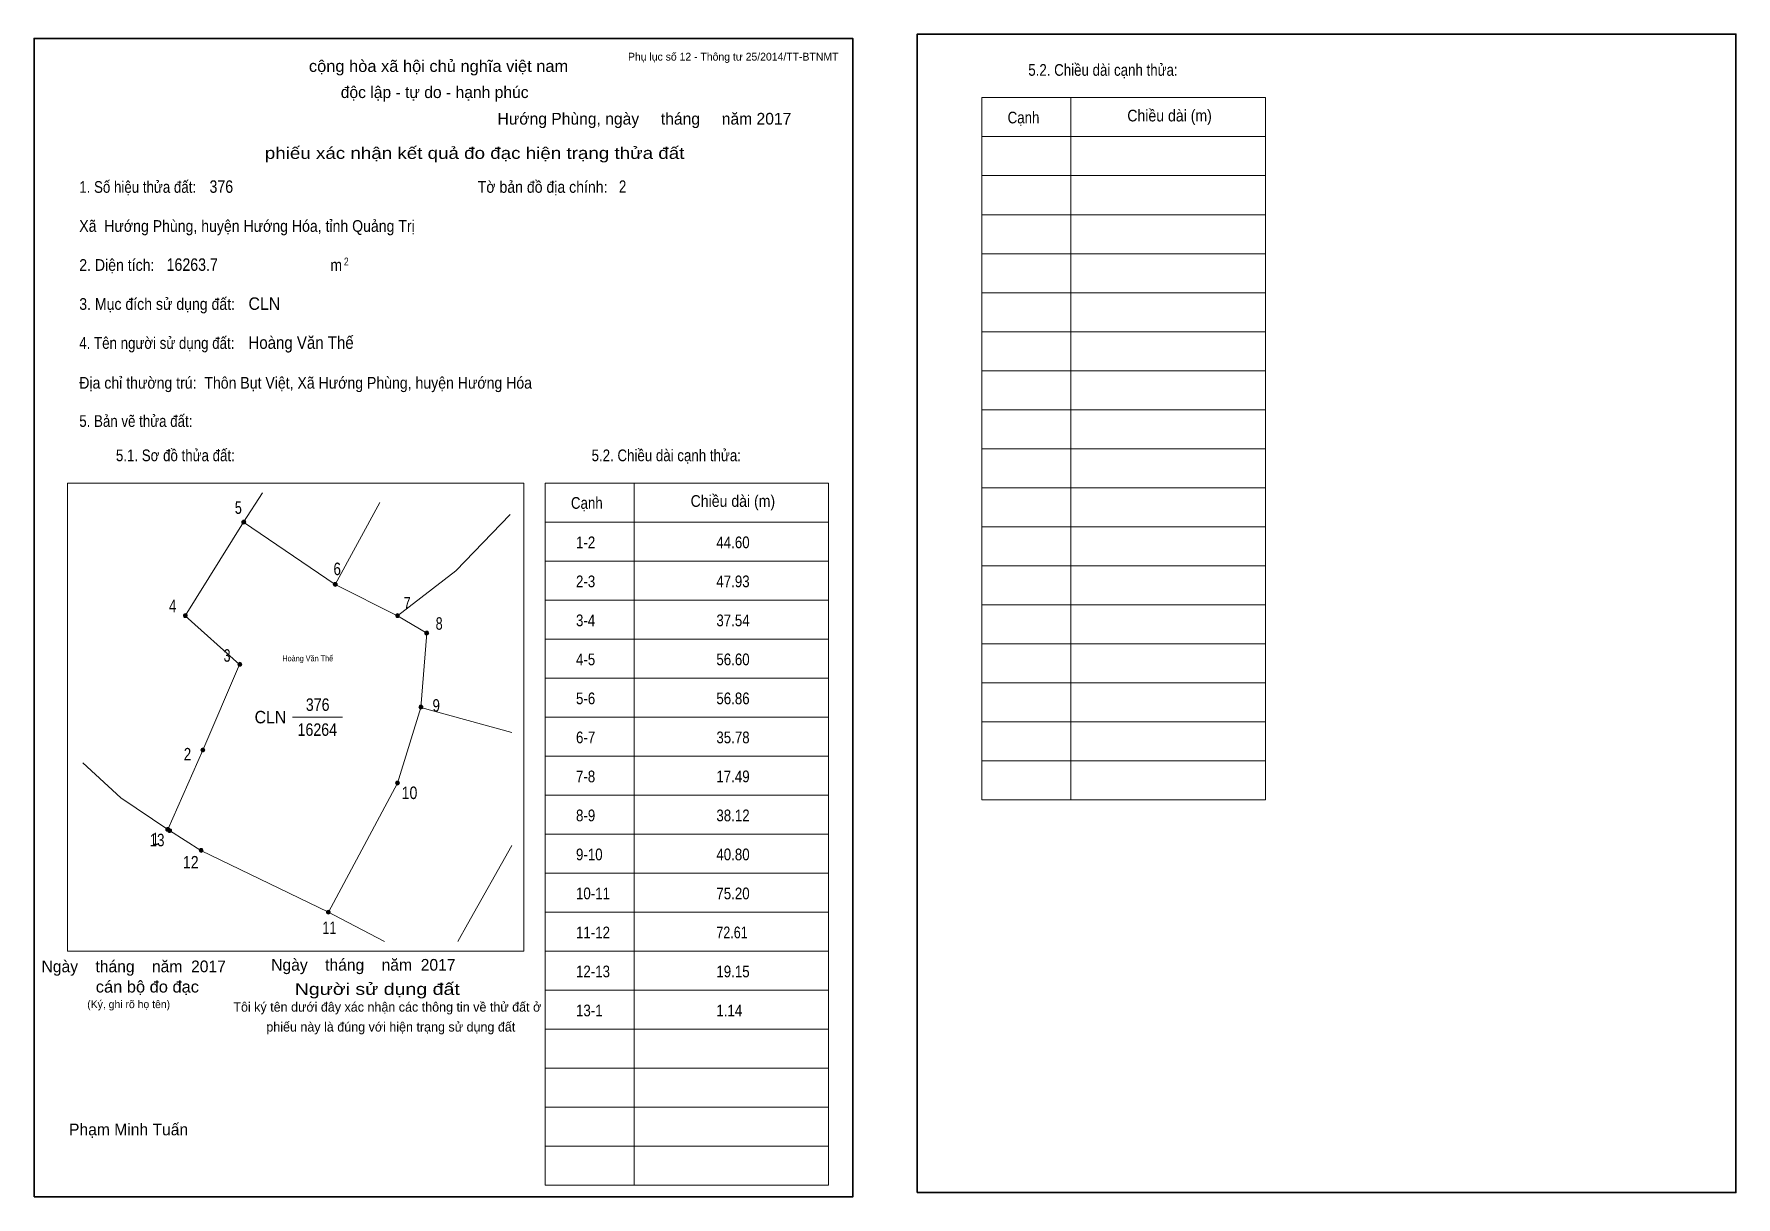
# Model space of a CAD drawing. Header units: centimetres. Extents: x 0 to 43.6, y 0 to 29.8.
import ezdxf
from ezdxf.enums import TextEntityAlignment as Align

# ---------------------------------------------------------------- set-up
doc = ezdxf.new("R2010")
doc.units = ezdxf.units.CM
doc.header["$LTSCALE"] = 0.12
for name, color, linetype in [('30', 7, 'Continuous'), ('34', 7, 'Continuous'), ('62', 7, 'Continuous')]:
    doc.layers.add(name, color=color, linetype=linetype)
for name, color, linetype, lineweight in [('32', 7, 'Continuous', 13), ('33', 7, 'Continuous', 13), ('61', 7, 'Continuous', 13), ('63', 7, 'Continuous', 13)]:
    doc.layers.add(name, color=color, linetype=linetype, lineweight=lineweight)

msp = doc.modelspace()

# ---------------------------------------------------------------- hatches: boundary and pattern name
at = {"layer": '32'}
for points in [[(5.4279, 17.3, 1), (5.3279, 17.3, 1)], [(7.7746, 15.7022, 1), (7.6746, 15.7022, 1)], [(3.93, 14.9034, 1), (3.83, 14.9034, 1)], [(9.3724, 14.9034, 1), (9.2724, 14.9034, 1)], [(10.1214, 14.454, 1), (10.0214, 14.454, 1)], [(5.3281, 13.6551, 1), (5.2281, 13.6551, 1)], [(9.9716, 12.5566, 1), (9.8716, 12.5566, 1)], [(4.3794, 11.4582, 1), (4.2794, 11.4582, 1)], [(9.3724, 10.6094, 1), (9.2724, 10.6094, 1)], [(3.4791, 9.4215, 1), (3.3791, 9.4215, 1)], [(3.5261, 9.3896, 1), (3.4261, 9.3896, 1)], [(4.3369, 8.8828, 1), (4.2369, 8.8828, 1)], [(7.5984, 7.3, 1), (7.4984, 7.3, 1)]]:
    msp.add_hatch(color=256, dxfattribs=at).paths.add_polyline_path(points)

# ---------------------------------------------------------------- linework, layer by layer
for centre in [(5.3779, 17.3), (7.7246, 15.7022), (3.88, 14.9034), (9.3224, 14.9034), (10.0714, 14.454), (5.2781, 13.6551), (9.9216, 12.5566), (4.3294, 11.4582), (9.3224, 10.6094), (3.4291, 9.4215), (3.4761, 9.3896), (4.2869, 8.8828), (7.5484, 7.3)]:
    msp.add_circle(centre, 0.05, dxfattribs=at)
at = {"layer": '33'}
msp.add_line((6.63, 12.3), (7.91, 12.3), dxfattribs=at)
at = {"layer": '61'}
for p, q in [((8.87, 17.8), (7.72, 15.7)), ((5.37, 17.3), (3.88, 14.9)), ((9.92, 12.55), (12.25, 11.91))]:
    msp.add_line(p, q, dxfattribs=at)
for points in [[(9.32, 14.9), (7.72, 15.7), (5.37, 17.3), (5.86, 18.05)], [(12.21, 17.49), (10.82, 16.05), (9.32, 14.9)], [(3.88, 14.9), (5.27, 13.65), (4.33, 11.45), (3.43, 9.42)], [(9.32, 14.9), (10.07, 14.45), (9.92, 12.55)], [(9.92, 12.55), (9.32, 10.61), (7.55, 7.3)], [(3.43, 9.42), (2.23, 10.23), (1.25, 11.13)], [(7.55, 7.3), (4.28, 8.88), (3.47, 9.39), (3.43, 9.42)], [(12.25, 9.01), (11.12, 6.99), (10.87, 6.55)], [(8.99, 6.55), (7.86, 7.14), (7.55, 7.3)]]:
    msp.add_lwpolyline(points, dxfattribs=at)
at = {"layer": '63'}
for p, q in [((24.31, 28.18), (31.58, 28.18)), ((24.31, 10.18), (24.31, 28.18)), ((26.59, 10.18), (26.59, 28.18)), ((31.58, 10.18), (31.58, 28.18)), ((24.31, 27.18), (31.58, 27.18)), ((24.31, 26.18), (31.58, 26.18)), ((24.31, 25.18), (31.58, 25.18)), ((24.31, 24.18), (31.58, 24.18)), ((24.31, 23.18), (31.58, 23.18)), ((24.31, 22.18), (31.58, 22.18)), ((24.31, 21.18), (31.58, 21.18)), ((24.31, 20.18), (31.58, 20.18)), ((24.31, 19.18), (31.58, 19.18)), ((0.86, 18.3), (12.56, 18.3)), ((0.86, 6.3), (0.86, 18.3)), ((12.56, 6.3), (12.56, 18.3)), ((13.11, 18.3), (20.38, 18.3)), ((13.11, 0.3), (13.11, 18.3)), ((15.39, 0.3), (15.39, 18.3)), ((20.38, 0.3), (20.38, 18.3)), ((24.31, 18.18), (31.58, 18.18)), ((13.11, 17.3), (20.38, 17.3)), ((24.31, 17.18), (31.58, 17.18)), ((13.11, 16.3), (20.38, 16.3)), ((24.31, 16.18), (31.58, 16.18)), ((13.11, 15.3), (20.38, 15.3)), ((24.31, 15.18), (31.58, 15.18)), ((13.11, 14.3), (20.38, 14.3)), ((24.31, 14.18), (31.58, 14.18)), ((13.11, 13.3), (20.38, 13.3)), ((24.31, 13.18), (31.58, 13.18)), ((13.11, 12.3), (20.38, 12.3)), ((24.31, 12.18), (31.58, 12.18)), ((24.31, 12.18), (31.58, 12.18)), ((13.11, 11.3), (20.38, 11.3)), ((24.31, 11.18), (31.58, 11.18)), ((13.11, 10.3), (20.38, 10.3)), ((24.31, 10.18), (31.58, 10.18)), ((13.11, 9.3), (20.38, 9.3)), ((13.11, 8.3), (20.38, 8.3)), ((13.11, 7.3), (20.38, 7.3)), ((0.86, 6.3), (12.56, 6.3)), ((13.11, 6.3), (20.38, 6.3)), ((13.11, 5.3), (20.38, 5.3)), ((13.11, 4.3), (20.38, 4.3)), ((13.11, 3.3), (20.38, 3.3)), ((13.11, 2.3), (20.38, 2.3)), ((13.11, 2.3), (20.38, 2.3)), ((13.11, 1.3), (20.38, 1.3)), ((13.11, 0.3), (20.38, 0.3))]:
    msp.add_line(p, q, dxfattribs=at)
at = {"layer": '63', "lineweight": 35}
for points in [[(0, 0), (0, 29.7), (21, 29.7), (21, 0)], [(22.65, 0.11), (22.65, 29.81), (43.65, 29.81), (43.65, 0.11)]]:
    msp.add_lwpolyline(points, close=True, dxfattribs=at)

# ---------------------------------------------------------------- texts
at = {"layer": '30'}
for s, width, p in [('1-2', 0.85, (13.9, 16.63)), ('44.60', 0.85, (17.5, 16.63)), ('2-3', 0.85, (13.9, 15.63)), ('47.93', 0.85, (17.5, 15.63)), ('3-4', 0.85, (13.9, 14.63)), ('37.54', 0.85, (17.5, 14.63)), ('4-5', 0.85, (13.9, 13.63)), ('56.60', 0.85, (17.5, 13.63)), ('5-6', 0.85, (13.9, 12.63)), ('56.86', 0.85, (17.5, 12.63)), ('6-7', 0.85, (13.9, 11.63)), ('35.78', 0.85, (17.5, 11.63)), ('7-8', 0.85, (13.9, 10.63)), ('17.49', 0.85, (17.5, 10.63)), ('8-9', 0.85, (13.9, 9.63)), ('38.12', 0.85, (17.5, 9.63)), ('9-10', 0.85, (13.9, 8.63)), ('40.80', 0.85, (17.5, 8.63)), ('10-11', 0.85, (13.9, 7.63)), ('75.20', 0.85, (17.5, 7.63)), ('11-12', 0.85, (13.9, 6.63)), ('72.61', 0.8, (17.5, 6.63)), ('12-13', 0.85, (13.9, 5.63)), ('19.15', 0.85, (17.5, 5.63)), ('13-1', 0.85, (13.9, 4.63)), ('1.14', 0.85, (17.5, 4.63))]:
    msp.add_text(s, height=0.3, dxfattribs=dict(at, width=width)).set_placement(p)
at = {"layer": '32'}
for s, width, p in [('5', 0.75, (5.24, 17.51)), ('6', 0.8, (7.775, 15.94)), ('4', 0.8, (3.555, 14.99)), ('7', 0.75, (9.57, 15.06)), ('8', 0.75, (10.39, 14.54)), ('3', 0.75, (4.95, 13.72)), ('9', 0.8, (10.315, 12.44)), ('2', 0.8, (3.935, 11.19)), ('10', 0.85, (9.63, 10.2)), ('13', 0.8, (3.155, 8.99)), ('1', 0.65, (3.11, 9.02)), ('12', 0.85, (4.02, 8.42)), ('11', 0.75, (7.575, 6.74))]:
    msp.add_text(s, height=0.32, dxfattribs=dict(at, width=width)).set_placement(p, align=Align.CENTER)
at = {"layer": '33', "width": 0.85}
for s, p in [('376', (7.275, 12.46)), ('16264', (7.265, 11.82))]:
    msp.add_text(s, height=0.32, dxfattribs=at).set_placement(p, align=Align.CENTER)
at = {"layer": '33', "width": 0.95}
msp.add_text('CLN', height=0.32, dxfattribs=at).set_placement((6.47, 12.14), align=Align.RIGHT)
at = {"layer": '34'}
for s, width, p in [('376', 0.85, (4.5, 25.74)), ('2', 0.8, (15, 25.74)), ('16263.7', 0.85, (3.4, 23.74)), ('CLN', 0.95, (5.5, 22.74)), ('Hoàng Văn Thế', 0.9, (5.5, 21.74))]:
    msp.add_text(s, height=0.32, dxfattribs=dict(at, width=width)).set_placement(p)
at = {"layer": '62', "width": 0.9}
msp.add_text('Hoàng Văn Thế', height=0.1498, dxfattribs=at).set_placement((7.02, 13.73), align=Align.CENTER)
at = {"layer": '63'}
for s, height, p in [('Phụ lục số 12 - Thông tư 25/2014/TT-BTNMT', 0.2, (20.63, 29.13)), ('Ngày    tháng    năm  2017', 0.3, (10.81, 5.8)), ('Ngày    tháng    năm  2017', 0.3, (4.92, 5.76)), ('(Ký, ghi rõ họ tên)', 0.2, (3.49, 4.84))]:
    msp.add_text(s, height=height, dxfattribs=at).set_placement(p, align=Align.RIGHT)
at = {"layer": '63', "width": 1.05}
msp.add_text('cộng hòa xã hội chủ nghĩa việt nam', height=0.3, dxfattribs=at).set_placement((10.375, 28.84), align=Align.CENTER)
at = {"layer": '63'}
for s, height, width, p in [('5.2. Chiều dài cạnh thửa:', 0.3, 0.85, (25.5, 28.74)), ('Cạnh', 0.3, 0.85, (24.97, 27.52)), ('Chiều dài (m)', 0.3, 0.9, (28.04, 27.57)), ('1. Số hiệu thửa đất:', 0.3, 0.85, (1.16, 25.74)), ('Tờ bản đồ địa chính:', 0.3, 0.9, (11.38, 25.74)), ('Xã  Hướng Phùng, huyện Hướng Hóa, tỉnh Quảng Trị', 0.3, 0.9, (1.16, 24.74)), ('2. Diện tích:', 0.3, 0.9, (1.16, 23.74)), ('2', 0.2, 0.8, (7.95, 23.88)), ('m', 0.3, 0.9, (7.6, 23.74)), ('3. Mục đích sử dụng đất:', 0.3, 0.9, (1.16, 22.74)), ('4. Tên người sử dụng đất:', 0.3, 0.85, (1.16, 21.74)), ('Địa chỉ thường trú:  Thôn Bụt Việt, Xã Hướng Phùng, huyện Hướng Hóa', 0.3, 0.9, (1.16, 20.72)), ('5. Bản vẽ thửa đất:', 0.3, 0.85, (1.16, 19.74)), ('5.1. Sơ đồ thửa đất:', 0.3, 0.85, (2.1, 18.86)), ('5.2. Chiều dài cạnh thửa:', 0.3, 0.85, (14.3, 18.86)), ('Cạnh', 0.3, 0.85, (13.77, 17.64)), ('Chiều dài (m)', 0.3, 0.9, (16.84, 17.69))]:
    msp.add_text(s, height=height, dxfattribs=dict(at, width=width)).set_placement(p)
for s, height, p in [('độc lập - tự do - hạnh phúc', 0.3, (10.275, 28.17)), ('Hướng Phùng, ngày     tháng     năm 2017', 0.3, (15.655, 27.49)), ('Tôi ký tên dưới đây xác nhận các thông tin về thử đất ở ', 0.24, (9.105, 4.75)), ('phiếu này là đúng với hiện trạng sử dụng đất', 0.24, (9.15, 4.24)), ('Phạm Minh Tuấn', 0.3, (2.425, 1.58))]:
    msp.add_text(s, height=height, dxfattribs=at).set_placement(p, align=Align.CENTER)
for s, width, p in [('phiếu xác nhận kết quả đo đạc hiện trạng thửa đất', 1.2, (16.68, 26.61)), ('cán bộ đo đạc', 1.05, (4.23, 5.24)), ('Người sử dụng đất', 1.25, (10.92, 5.18))]:
    msp.add_text(s, height=0.3, dxfattribs=dict(at, width=width)).set_placement(p, align=Align.RIGHT)

doc.saveas('drawing.dxf')
